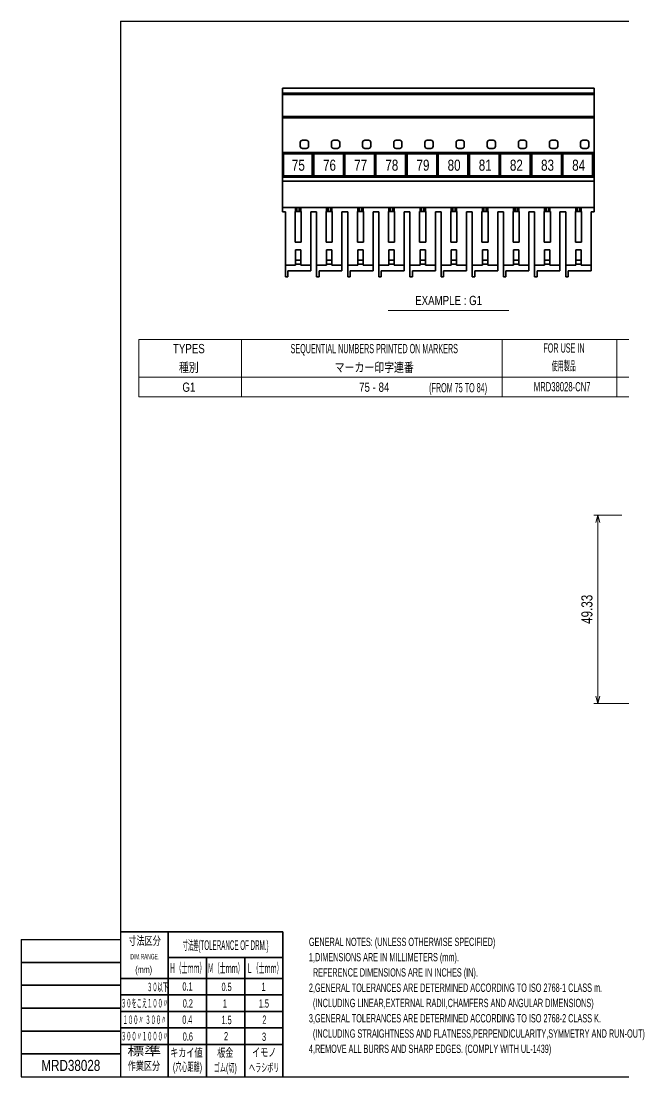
# Model space of a CAD drawing. Header units: millimetres. Extents: x 7 to 432, y 10 to 287.
# Drawn here: x 7 to 164.7, y 10.2 to 286.8 of the extents above; entities that cross this region are included whole.
import ezdxf
from ezdxf.enums import TextEntityAlignment as Align

# ---------------------------------------------------------------- set-up
doc = ezdxf.new("R2010")
doc.units = ezdxf.units.MM
for name, color, linetype in [('1', 7, 'Continuous'), ('GR01_バルーン', 7, 'Continuous'), ('図面枠D8M', 7, 'Continuous')]:
    doc.layers.add(name, color=color, linetype=linetype)
doc.styles.add('HG丸ｺﾞｼｯｸM-PRO', font='')
doc.styles.get('HG丸ｺﾞｼｯｸM-PRO').set_extended_font_data('HG丸ｺﾞｼｯｸM-PRO')

# ---------------------------------------------------------------- blocks, each defined once
blk = doc.blocks.new('BLKF024')
at = {"layer": '図面枠D8M', "color": 4, "linetype": 'Continuous', "lineweight": 13}
for p, q in [((345.506831, 48.999879), (346.3333, 49.826349)), ((345.58776, 49.22223), (346.312102, 49.946572)), ((345.668689, 49.44458), (346.290903, 50.066794)), ((345.749617, 49.66693), (346.269705, 50.187017)), ((345.830546, 49.88928), (346.248506, 50.30724)), ((345.911475, 50.111631), (346.227307, 50.427463)), ((345.992404, 50.333981), (346.206109, 50.547686)), ((346.073333, 50.556331), (346.18491, 50.667909)), ((346.154262, 50.778681), (346.163712, 50.788131)), ((344.157871, 45.246757), (346.693675, 47.782561)), ((344.211969, 45.442276), (346.672477, 47.902784)), ((344.292898, 45.664626), (346.651278, 48.023006)), ((344.299292, 45.246757), (346.714874, 47.662338)), ((344.373827, 45.886976), (346.63008, 48.143229)), ((344.440714, 45.246757), (346.736072, 47.542115)), ((344.454756, 46.109327), (346.608881, 48.263452)), ((344.535684, 46.331677), (346.587682, 48.383675)), ((344.582135, 45.246757), (346.757271, 47.421892)), ((344.616613, 46.554027), (346.566484, 48.503898)), ((344.697542, 46.776377), (346.545285, 48.624121)), ((344.723556, 45.246757), (346.778469, 47.301669)), ((344.778471, 46.998727), (346.524087, 48.744343)), ((344.8594, 47.221078), (346.502888, 48.864566)), ((344.864978, 45.246757), (346.799668, 47.181447)), ((344.940329, 47.443428), (346.48169, 48.984789)), ((345.006399, 45.246757), (346.820866, 47.061224)), ((345.021258, 47.665778), (346.460491, 49.105012)), ((345.102186, 47.888128), (346.439293, 49.225235)), ((345.183115, 48.110479), (346.418094, 49.345457)), ((345.264044, 48.332829), (346.396896, 49.46568)), ((345.344973, 48.555179), (346.375697, 49.585903)), ((345.425902, 48.777529), (346.354499, 49.706126)), ((345.147821, 45.246757), (346.842065, 46.941001)), ((345.289242, 45.246757), (346.863263, 46.820778)), ((345.430663, 45.246757), (346.884462, 46.700555)), ((345.572085, 45.246757), (346.90566, 46.580332)), ((345.713506, 45.246757), (346.926859, 46.46011)), ((345.854927, 45.246757), (346.948057, 46.339887)), ((345.996349, 45.246757), (346.969256, 46.219664)), ((346.13777, 45.246757), (346.990455, 46.099441)), ((346.279191, 45.246757), (347.011653, 45.979218)), ((346.420613, 45.246757), (347.032852, 45.858995)), ((346.562034, 45.246757), (347.05405, 45.738773)), ((346.703455, 45.246757), (347.075249, 45.61855)), ((346.844877, 45.246757), (347.096447, 45.498327)), ((346.986298, 45.246757), (347.117646, 45.378104)), ((347.12772, 45.246757), (347.138844, 45.257881))]:
    blk.add_line(p, q, dxfattribs=at)
blk = doc.blocks.new('BLKF023')
at = {"layer": '図面枠D8M', "color": 2, "linetype": 'Continuous', "lineweight": 25}
for p, q in [((33, 286.75), (413, 286.75)), ((33, 286.75), (33, 10.25)), ((413, 286.75), (413, 10.25)), ((7, 46.25), (7, 10.25)), ((7, 46.25), (33, 46.25)), ((7, 10.25), (413, 10.25))]:
    blk.add_line(p, q, dxfattribs=at)
at = {"layer": '図面枠D8M', "color": 4, "linetype": 'Continuous', "lineweight": 13}
for p, q in [((413, 269.75), (411, 269.75)), ((413, 262.75), (411, 262.75)), ((413, 255.75), (411, 255.75)), ((413, 248.75), (411, 248.75)), ((413, 241.75), (411, 241.75)), ((413, 234.75), (411, 234.75)), ((413, 227.75), (411, 227.75)), ((413, 220.75), (411, 220.75)), ((413, 213.75), (411, 213.75)), ((413, 206.75), (411, 206.75)), ((413, 199.75), (411, 199.75)), ((413, 192.75), (411, 192.75)), ((413, 185.75), (411, 185.75)), ((413, 178.75), (411, 178.75)), ((413, 171.75), (411, 171.75)), ((413, 164.75), (411, 164.75)), ((413, 157.75), (411, 157.75)), ((413, 150.75), (411, 150.75)), ((413, 143.75), (411, 143.75)), ((413, 136.75), (411, 136.75)), ((411, 129.75), (413, 129.75))]:
    blk.add_line(p, q, dxfattribs=at)
at = {"layer": '図面枠D8M', "color": 3, "linetype": 'Continuous', "lineweight": 35}
for p, q in [((413, 111.25), (411, 111.25)), ((413, 106.25), (411, 106.25)), ((413, 101.25), (411, 101.25)), ((413, 96.25), (411, 96.25)), ((413, 91.25), (411, 91.25)), ((413, 86.25), (411, 86.25)), ((413, 81.25), (411, 81.25)), ((277, 76.25), (413, 76.25)), ((277, 76.25), (277, 10.25)), ((290, 76.25), (290, 56.25)), ((310, 76.25), (310, 56.25)), ((393, 76.25), (393, 56.25)), ((403, 76.25), (403, 56.25)), ((277, 71.25), (413, 71.25)), ((277, 66.25), (413, 66.25)), ((277, 61.25), (413, 61.25)), ((277, 56.25), (413, 56.25)), ((309, 56.25), (309, 25.25)), ((341, 56.25), (341, 10.25)), ((346.84, 52.65), (347.23, 53.75)), ((348.14, 45.25), (346.84, 52.65)), ((347.23, 53.75), (349.64, 53.75)), ((351.14, 45.25), (349.64, 53.75)), ((351.18, 53.75), (350.82, 52.76)), ((352.14, 45.25), (350.82, 52.76)), ((351.18, 53.75), (353.64, 53.75)), ((355.14, 45.25), (353.64, 53.75)), ((293, 52.17), (293, 47.48)), ((344.14, 45.25), (346.16, 50.8)), ((347.14, 45.25), (346.16, 50.8)), ((33, 48.25), (75.5, 48.25)), ((45.5, 48.25), (45.5, 10.25)), ((75.5, 48.25), (75.5, 10.25)), ((277, 46.25), (341, 46.25)), ((344.14, 45.25), (347.14, 45.25)), ((348.14, 45.25), (351.14, 45.25)), ((352.14, 45.25), (355.14, 45.25)), ((45.5, 41.55), (75.5, 41.55)), ((55.5, 41.55), (55.5, 10.25)), ((65.5, 41.55), (65.5, 10.25)), ((341, 42.25), (413, 42.25)), ((7, 40.25), (33, 40.25)), ((33, 36.05), (75.5, 36.05)), ((277, 36.25), (341, 36.25)), ((7, 34.25), (33, 34.25)), ((341, 33.25), (413, 33.25)), ((33, 31.72), (75.5, 31.72)), ((309, 30.75), (341, 30.75)), ((7, 28.25), (33, 28.25)), ((33, 27.4), (75.5, 27.4)), ((277, 25.25), (413, 25.25)), ((7, 22.25), (33, 22.25)), ((33, 23.07), (75.5, 23.07)), ((33, 18.75), (75.5, 18.75)), ((33, 16.25), (7, 16.25))]:
    blk.add_line(p, q, dxfattribs=at)
at = {"layer": '図面枠D8M', "color": 4, "linetype": 'Continuous', "lineweight": 13}
blk.add_blockref('BLKF024', (0, 0), dxfattribs=at)
at = {"layer": '図面枠D8M', "color": 4, "linetype": 'Continuous', "lineweight": 13, "style": 'HG丸ｺﾞｼｯｸM-PRO'}
for s, height, width, p in [('記号SYM.', 2.182, 0.69227, (284.03, 58.74)), ('日付 DATE', 2.182, 0.692507, (299.87, 58.83)), ('変更  REVISIONS', 2.5455, 0.887352, (354.85, 58.97)), ('変更者', 2.545, 0.887717, (398, 58.75)), ('承認者', 2.545, 0.887717, (408, 58.75)), ('調査 CHECKED', 2.182, 0.863174, (322.34, 53.92)), ('承認 APPROVED', 2.1818, 0.863151, (291.21, 53.79)), ('寸法差(TOLERANCE OF DRM.)', 2.5455, 0.382528, (60.52, 44.75)), ('設計 DESIGNED', 2.1818, 0.862613, (291.61, 43.76)), ('製図 DRAWN', 2.182, 0.863099, (319.7, 43.9)), ('DIM.RANGE.', 1.455, 0.522543, (39.35, 41.74)), ('名称 TITLE', 2.182, 0.862489, (352.13, 40.11)), ('Ｈ（士ｍｍ）', 2.545, 0.439786, (50.53, 38.76)), ('Ｍ（士ｍｍ）', 2.545, 0.439786, (60.52, 38.71)), ('Ｌ（士ｍｍ）', 2.545, 0.439786, (70.7, 38.71)), ('３０以下', 2.182, 0.44793, (42.7, 33.77)), ('0.1', 2.182, 0.522424, (50.53, 33.92)), ('0.5', 2.182, 0.522424, (60.76, 33.82)), ('1', 2.18, 0.521199, (70.42, 33.82)), ('尺度 SCALE', 2.182, 0.862581, (287.78, 33.74)), ('日付 DATE', 1.818, 0.618255, (315.88, 33.34)), ('３０をこえ１００〃', 2.182, 0.44793, (39.29, 29.52)), ('0.2', 2.182, 0.522424, (50.62, 29.48)), ('1', 2.18, 0.521199, (60.33, 29.48)), ('1.5', 2.182, 0.522424, (70.52, 29.48)), ('質量 WEIGHT', 1.818, 0.618812, (317.46, 27.8)), ('１００〃 ３００〃', 2.182, 0.448161, (39.29, 25.18)), ('0.4', 2.182, 0.522424, (50.48, 25.24)), ('1.5', 2.182, 0.522424, (60.76, 25.15)), ('2', 2.18, 0.521199, (70.66, 25.24)), ('製番 PRD.NO.', 2.182, 0.863299, (290.29, 22.66)), ('図番 DRG.NO.', 2.182, 0.863083, (354.56, 22.56)), ('３００〃１０００〃', 2.182, 0.44793, (39.29, 20.89)), ('0.6', 2.182, 0.522424, (50.62, 20.81)), ('2', 2.18, 0.521199, (60.62, 20.9)), ('3', 2.18, 0.521199, (70.56, 20.76)), ('キカイ値', 2.182, 0.692256, (50.24, 16.58)), ('板金', 2.182, 0.692256, (60.43, 16.58)), ('イモノ', 2.182, 0.692256, (70.61, 16.67))]:
    blk.add_text(s, height=height, dxfattribs=dict(at, width=width)).set_placement(p, align=Align.MIDDLE_CENTER)
at = {"layer": '図面枠D8M', "color": 2, "linetype": 'Continuous', "lineweight": 25, "style": 'HG丸ｺﾞｼｯｸM-PRO', "width": 1.206081}
blk.add_text('森尾電機株式会社', height=4, dxfattribs=at).set_placement((384.72, 51.68), align=Align.MIDDLE_CENTER)
at = {"layer": '図面枠D8M', "color": 4, "linetype": 'Continuous', "lineweight": 13, "style": 'HG丸ｺﾞｼｯｸM-PRO'}
for s, height, width, p in [('寸法区分', 2.182, 0.692256, (39.31, 44.15)), ('(mm)', 1.818, 0.619256, (39.07, 36.89)), ('標準', 2.182, 1.489301, (39.21, 15.25)), ('作業区分', 2.182, 0.692256, (39.12, 11.35)), ('(穴心距離)', 2.182, 0.521231, (50.53, 11.11)), ('ゴム(切)', 2.182, 0.521232, (60.43, 10.92)), ('ヘラシボリ', 2.182, 0.521228, (70.61, 10.92))]:
    blk.add_text(s, height=height, dxfattribs=dict(at, width=width)).set_placement(p, align=Align.BOTTOM_CENTER)
at = {"layer": '図面枠D8M', "color": 3, "linetype": 'Continuous', "lineweight": 35, "style": 'HG丸ｺﾞｼｯｸM-PRO', "width": 0.652197}
blk.add_text('MORIO DENKI CO., LTD.', height=2.9091, dxfattribs=at).set_placement((385.38, 45.61), align=Align.MIDDLE_CENTER)
blk = doc.blocks.new('BLKF052')
at = {"layer": '1', "color": 7, "linetype": 'Continuous', "lineweight": 35}
for p, q in [((127.58, 236.92), (128.08, 236.92)), ((127.58, 236.92), (127.58, 228.82)), ((128.68, 236.92), (128.08, 236.92)), ((128.68, 236.92), (129.18, 236.92)), ((129.18, 228.82), (129.18, 236.92)), ((128.08, 228.82), (127.58, 228.82)), ((128.68, 228.82), (128.08, 228.82)), ((129.18, 228.82), (128.68, 228.82))]:
    blk.add_line(p, q, dxfattribs=at)
blk = doc.blocks.new('BLKF053')
at = {"layer": '1', "color": 7, "linetype": 'Continuous', "lineweight": 35}
for p, q in [((119.43, 236.92), (119.43, 228.82)), ((119.43, 236.92), (119.93, 236.92)), ((119.93, 236.92), (120.53, 236.92)), ((120.53, 236.92), (121.03, 236.92)), ((121.03, 228.82), (121.03, 236.92)), ((119.93, 228.82), (119.43, 228.82)), ((120.53, 228.82), (119.93, 228.82)), ((121.03, 228.82), (120.53, 228.82))]:
    blk.add_line(p, q, dxfattribs=at)
blk = doc.blocks.new('BLKF054')
at = {"layer": '1', "color": 7, "linetype": 'Continuous', "lineweight": 35}
for p, q in [((78.68, 236.92), (79.18, 236.92)), ((78.68, 236.92), (78.68, 228.82)), ((79.18, 236.92), (79.78, 236.92)), ((79.78, 236.92), (80.28, 236.92)), ((80.28, 228.82), (80.28, 236.92)), ((79.18, 228.82), (78.68, 228.82)), ((79.78, 228.82), (79.18, 228.82)), ((80.28, 228.82), (79.78, 228.82))]:
    blk.add_line(p, q, dxfattribs=at)
blk = doc.blocks.new('BLKF055')
at = {"layer": '1', "color": 7, "linetype": 'Continuous', "lineweight": 35}
for p, q in [((111.28, 236.92), (111.78, 236.92)), ((111.28, 236.92), (111.28, 228.82)), ((112.38, 236.92), (111.78, 236.92)), ((112.38, 236.92), (112.88, 236.92)), ((112.88, 228.82), (112.88, 236.92)), ((111.78, 228.82), (111.28, 228.82)), ((112.38, 228.82), (111.78, 228.82)), ((112.88, 228.82), (112.38, 228.82))]:
    blk.add_line(p, q, dxfattribs=at)
blk = doc.blocks.new('BLKF056')
at = {"layer": '1', "color": 7, "linetype": 'Continuous', "lineweight": 35}
for p, q in [((86.83, 236.92), (86.83, 228.82)), ((86.83, 236.92), (87.33, 236.92)), ((87.93, 236.92), (87.33, 236.92)), ((87.93, 236.92), (88.43, 236.92)), ((88.43, 228.82), (88.43, 236.92)), ((87.33, 228.82), (86.83, 228.82)), ((87.93, 228.82), (87.33, 228.82)), ((88.43, 228.82), (87.93, 228.82))]:
    blk.add_line(p, q, dxfattribs=at)
blk = doc.blocks.new('BLKF057')
at = {"layer": '1', "color": 7, "linetype": 'Continuous', "lineweight": 35}
for p, q in [((94.98, 236.92), (94.98, 228.82)), ((94.98, 236.92), (95.48, 236.92)), ((96.08, 236.92), (95.48, 236.92)), ((96.08, 236.92), (96.58, 236.92)), ((96.58, 228.82), (96.58, 236.92)), ((95.48, 228.82), (94.98, 228.82)), ((96.08, 228.82), (95.48, 228.82)), ((96.58, 228.82), (96.08, 228.82))]:
    blk.add_line(p, q, dxfattribs=at)
blk = doc.blocks.new('BLKF058')
at = {"layer": '1', "color": 7, "linetype": 'Continuous', "lineweight": 35}
for p, q in [((103.13, 236.92), (103.13, 228.82)), ((103.13, 236.92), (103.63, 236.92)), ((104.23, 236.92), (103.63, 236.92)), ((104.23, 236.92), (104.73, 236.92)), ((104.73, 228.82), (104.73, 236.92)), ((103.63, 228.82), (103.13, 228.82)), ((104.23, 228.82), (103.63, 228.82)), ((104.73, 228.82), (104.23, 228.82))]:
    blk.add_line(p, q, dxfattribs=at)
blk = doc.blocks.new('BLKF059')
at = {"layer": '1', "color": 7, "linetype": 'Continuous', "lineweight": 35}
for p, q in [((152.03, 236.92), (152.53, 236.92)), ((152.03, 236.92), (152.03, 228.82)), ((153.13, 236.92), (152.53, 236.92)), ((153.13, 236.92), (153.63, 236.92)), ((153.63, 228.82), (153.63, 236.92)), ((152.53, 228.82), (152.03, 228.82)), ((153.13, 228.82), (152.53, 228.82)), ((153.63, 228.82), (153.13, 228.82))]:
    blk.add_line(p, q, dxfattribs=at)
blk = doc.blocks.new('BLKF060')
at = {"layer": '1', "color": 7, "linetype": 'Continuous', "lineweight": 35}
for p, q in [((135.73, 236.92), (136.23, 236.92)), ((135.73, 236.92), (135.73, 228.82)), ((136.23, 236.92), (136.83, 236.92)), ((136.83, 236.92), (137.33, 236.92)), ((137.33, 228.82), (137.33, 236.92)), ((136.23, 228.82), (135.73, 228.82)), ((136.83, 228.82), (136.23, 228.82)), ((137.33, 228.82), (136.83, 228.82))]:
    blk.add_line(p, q, dxfattribs=at)
blk = doc.blocks.new('BLKF061')
at = {"layer": '1', "color": 7, "linetype": 'Continuous', "lineweight": 35}
for p, q in [((143.88, 236.92), (144.38, 236.92)), ((143.88, 236.92), (143.88, 228.82)), ((144.38, 236.92), (144.98, 236.92)), ((144.98, 236.92), (145.48, 236.92)), ((145.48, 228.82), (145.48, 236.92)), ((144.38, 228.82), (143.88, 228.82)), ((144.98, 228.82), (144.38, 228.82)), ((145.48, 228.82), (144.98, 228.82))]:
    blk.add_line(p, q, dxfattribs=at)
blk = doc.blocks.new('BLKF062')
at = {"layer": '1', "color": 7, "linetype": 'Continuous', "lineweight": 35}
for p, q in [((75.4, 267.92), (75.4, 269.15)), ((75.4, 269.15), (156.9, 269.15)), ((156.9, 269.15), (156.9, 267.92)), ((75.4, 267.92), (156.9, 267.92)), ((75.4, 267.55), (75.4, 267.92)), ((75.4, 267.55), (156.9, 267.55)), ((75.4, 261.81), (75.4, 267.55)), ((156.9, 267.92), (156.9, 267.55)), ((156.9, 267.55), (156.9, 261.81)), ((75.4, 261.81), (156.9, 261.81)), ((75.4, 261.45), (75.4, 261.81)), ((75.4, 261.45), (156.9, 261.45)), ((75.4, 252.3), (75.4, 261.45)), ((156.9, 261.81), (156.9, 261.45)), ((156.9, 261.45), (156.9, 254.05)), ((80.05, 254.95), (80.05, 254)), ((81.6, 255.55), (80.65, 255.55)), ((82.2, 254), (82.2, 254.95)), ((88.2, 254.95), (88.2, 254)), ((89.75, 255.55), (88.8, 255.55)), ((90.35, 254), (90.35, 254.95)), ((96.35, 254.95), (96.35, 254)), ((97.9, 255.55), (96.95, 255.55)), ((98.5, 254), (98.5, 254.95)), ((104.5, 254.95), (104.5, 254)), ((106.05, 255.55), (105.1, 255.55)), ((106.65, 254), (106.65, 254.95)), ((112.65, 254.95), (112.65, 254)), ((114.2, 255.55), (113.25, 255.55)), ((114.8, 254), (114.8, 254.95)), ((120.8, 254.95), (120.8, 254)), ((122.35, 255.55), (121.4, 255.55)), ((122.95, 254), (122.95, 254.95)), ((128.95, 254.95), (128.95, 254)), ((130.5, 255.55), (129.55, 255.55)), ((131.1, 254), (131.1, 254.95)), ((137.1, 254.95), (137.1, 254)), ((138.65, 255.55), (137.7, 255.55)), ((139.25, 254), (139.25, 254.95)), ((145.25, 254.95), (145.25, 254)), ((146.8, 255.55), (145.85, 255.55)), ((147.4, 254), (147.4, 254.95)), ((153.4, 254.95), (153.4, 254)), ((154.95, 255.55), (154, 255.55)), ((155.55, 254), (155.55, 254.95)), ((75.4, 252.3), (156.9, 252.3)), ((75.4, 251.99), (75.4, 252.3)), ((75.4, 246.21), (75.4, 251.99)), ((75.69, 251.99), (83.16, 251.99)), ((80.65, 253.4), (81.6, 253.4)), ((83.55, 251.99), (91.31, 251.99)), ((88.8, 253.4), (89.75, 253.4)), ((91.7, 251.99), (99.46, 251.99)), ((96.95, 253.4), (97.9, 253.4)), ((99.85, 251.99), (107.61, 251.99)), ((105.1, 253.4), (106.05, 253.4)), ((108, 251.99), (115.76, 251.99)), ((113.25, 253.4), (114.2, 253.4)), ((116.15, 251.99), (123.91, 251.99)), ((121.4, 253.4), (122.35, 253.4)), ((124.3, 251.99), (132.06, 251.99)), ((129.55, 253.4), (130.5, 253.4)), ((132.45, 251.99), (140.21, 251.99)), ((137.7, 253.4), (138.65, 253.4)), ((140.6, 251.99), (148.36, 251.99)), ((145.85, 253.4), (146.8, 253.4)), ((148.75, 251.99), (156.51, 251.99)), ((154, 253.4), (154.95, 253.4)), ((156.9, 253.55), (156.9, 254.05)), ((156.9, 253.55), (156.9, 253.25)), ((156.9, 253.25), (156.9, 252.75)), ((156.9, 252.75), (156.9, 252.3)), ((156.9, 252.3), (156.9, 251.99)), ((156.9, 251.99), (156.9, 246.21)), ((75.4, 245.9), (75.4, 246.21)), ((75.69, 246.21), (83.16, 246.21)), ((83.55, 246.21), (91.31, 246.21)), ((91.7, 246.21), (99.46, 246.21)), ((99.85, 246.21), (107.61, 246.21)), ((108, 246.21), (115.76, 246.21)), ((116.15, 246.21), (123.91, 246.21)), ((124.3, 246.21), (132.06, 246.21)), ((132.45, 246.21), (140.21, 246.21)), ((140.6, 246.21), (148.36, 246.21)), ((148.75, 246.21), (156.51, 246.21)), ((156.9, 246.21), (156.9, 245.9)), ((75.4, 245.9), (156.9, 245.9)), ((75.4, 244.87), (75.4, 245.9)), ((75.4, 237.92), (75.4, 244.87)), ((75.4, 244.87), (156.9, 244.87)), ((156.9, 245.9), (156.9, 244.87)), ((156.9, 244.87), (156.9, 237.92)), ((75.4, 236.82), (75.4, 237.92)), ((75.4, 237.92), (78.78, 237.92)), ((78.78, 237.92), (79.18, 237.92)), ((78.78, 236.92), (78.78, 237.92)), ((79.18, 237.92), (79.78, 237.92)), ((79.18, 237.92), (79.18, 236.92)), ((79.78, 236.92), (79.78, 237.92)), ((79.78, 237.92), (80.18, 237.92)), ((80.18, 237.92), (80.18, 236.92)), ((80.18, 237.92), (86.93, 237.92)), ((86.93, 237.92), (87.33, 237.92)), ((86.93, 236.92), (86.93, 237.92)), ((87.33, 237.92), (87.93, 237.92)), ((87.33, 236.92), (87.33, 237.92)), ((87.93, 237.92), (87.93, 236.92)), ((87.93, 237.92), (88.33, 237.92)), ((88.33, 237.92), (95.08, 237.92)), ((88.33, 237.92), (88.33, 236.92)), ((95.08, 237.92), (95.48, 237.92)), ((95.08, 236.92), (95.08, 237.92)), ((95.48, 237.92), (96.08, 237.92)), ((95.48, 236.92), (95.48, 237.92)), ((96.08, 237.92), (96.48, 237.92)), ((96.08, 237.92), (96.08, 236.92)), ((96.48, 237.92), (96.48, 236.92)), ((96.48, 237.92), (103.23, 237.92)), ((103.23, 237.92), (103.63, 237.92)), ((103.23, 236.92), (103.23, 237.92)), ((103.63, 237.92), (104.23, 237.92)), ((103.63, 236.92), (103.63, 237.92)), ((104.23, 237.92), (104.63, 237.92)), ((104.23, 237.92), (104.23, 236.92)), ((104.63, 237.92), (111.38, 237.92)), ((104.63, 237.92), (104.63, 236.92)), ((111.38, 236.92), (111.38, 237.92)), ((111.38, 237.92), (111.78, 237.92)), ((111.78, 237.92), (111.78, 236.92)), ((111.78, 237.92), (112.38, 237.92)), ((112.38, 237.92), (112.78, 237.92)), ((112.38, 236.92), (112.38, 237.92)), ((112.78, 237.92), (119.53, 237.92)), ((112.78, 237.92), (112.78, 236.92)), ((119.53, 237.92), (119.93, 237.92)), ((119.53, 236.92), (119.53, 237.92)), ((119.93, 237.92), (120.53, 237.92)), ((119.93, 236.92), (119.93, 237.92)), ((120.53, 237.92), (120.93, 237.92)), ((120.53, 236.92), (120.53, 237.92)), ((120.93, 237.92), (127.68, 237.92)), ((120.93, 237.92), (120.93, 236.92)), ((127.68, 236.92), (127.68, 237.92)), ((127.68, 237.92), (128.08, 237.92)), ((128.08, 236.92), (128.08, 237.92)), ((128.08, 237.92), (128.68, 237.92)), ((128.68, 237.92), (129.08, 237.92)), ((128.68, 236.92), (128.68, 237.92)), ((129.08, 237.92), (135.83, 237.92)), ((129.08, 237.92), (129.08, 236.92)), ((135.83, 236.92), (135.83, 237.92)), ((135.83, 237.92), (136.23, 237.92)), ((136.23, 237.92), (136.23, 236.92)), ((136.23, 237.92), (136.83, 237.92)), ((136.83, 237.92), (137.23, 237.92)), ((136.83, 237.92), (136.83, 236.92)), ((137.23, 237.92), (143.98, 237.92)), ((137.23, 237.92), (137.23, 236.92)), ((143.98, 237.92), (144.38, 237.92)), ((143.98, 236.92), (143.98, 237.92)), ((144.38, 237.92), (144.98, 237.92)), ((144.38, 236.92), (144.38, 237.92)), ((144.98, 237.92), (145.38, 237.92)), ((144.98, 237.92), (144.98, 236.92)), ((145.38, 237.92), (152.13, 237.92)), ((145.38, 237.92), (145.38, 236.92)), ((152.13, 236.92), (152.13, 237.92)), ((152.13, 237.92), (152.53, 237.92)), ((152.53, 237.92), (153.13, 237.92)), ((152.53, 237.92), (152.53, 236.92)), ((153.13, 237.92), (153.53, 237.92)), ((153.13, 236.92), (153.13, 237.92)), ((153.53, 237.92), (156.9, 237.92)), ((153.53, 237.92), (153.53, 236.92)), ((156.9, 237.92), (156.9, 236.82)), ((76.15, 236.82), (75.4, 236.82)), ((76.15, 222.82), (76.15, 236.82)), ((79.18, 236.92), (79.78, 236.92)), ((84.3, 236.82), (82.8, 236.82)), ((82.8, 236.82), (82.8, 222.82)), ((84.3, 222.82), (84.3, 236.82)), ((87.93, 236.92), (87.33, 236.92)), ((92.45, 236.82), (90.95, 236.82)), ((90.95, 236.82), (90.95, 222.82)), ((92.45, 222.82), (92.45, 236.82)), ((96.08, 236.92), (95.48, 236.92)), ((100.6, 236.82), (99.1, 236.82)), ((99.1, 236.82), (99.1, 222.82)), ((100.6, 222.82), (100.6, 236.82)), ((104.23, 236.92), (103.63, 236.92)), ((108.75, 236.82), (107.25, 236.82)), ((107.25, 236.82), (107.25, 222.82)), ((108.75, 222.82), (108.75, 236.82)), ((112.38, 236.92), (111.78, 236.92)), ((116.9, 236.82), (115.4, 236.82)), ((115.4, 236.82), (115.4, 222.82)), ((116.9, 222.82), (116.9, 236.82)), ((119.93, 236.92), (120.53, 236.92)), ((125.05, 236.82), (123.55, 236.82)), ((123.55, 236.82), (123.55, 222.82)), ((125.05, 222.82), (125.05, 236.82)), ((128.68, 236.92), (128.08, 236.92)), ((133.2, 236.82), (131.7, 236.82)), ((131.7, 236.82), (131.7, 222.82)), ((133.2, 222.82), (133.2, 236.82)), ((136.23, 236.92), (136.83, 236.92)), ((141.35, 236.82), (139.85, 236.82)), ((139.85, 236.82), (139.85, 222.82)), ((141.35, 222.82), (141.35, 236.82)), ((144.38, 236.92), (144.98, 236.92)), ((149.5, 236.82), (148, 236.82)), ((148, 236.82), (148, 222.82)), ((149.5, 222.82), (149.5, 236.82)), ((153.13, 236.92), (152.53, 236.92)), ((156.9, 236.82), (156.15, 236.82)), ((156.15, 236.82), (156.15, 222.82)), ((78.78, 224.16), (78.78, 226.89)), ((80.18, 226.89), (78.78, 226.89)), ((79.78, 228.82), (79.18, 228.82)), ((80.18, 224.16), (80.18, 226.89)), ((88.33, 226.89), (86.93, 226.89)), ((86.93, 224.16), (86.93, 226.89)), ((87.93, 228.82), (87.33, 228.82)), ((88.33, 224.16), (88.33, 226.89)), ((96.48, 226.89), (95.08, 226.89)), ((95.08, 224.16), (95.08, 226.89)), ((96.08, 228.82), (95.48, 228.82)), ((96.48, 224.16), (96.48, 226.89)), ((104.63, 226.89), (103.23, 226.89)), ((103.23, 224.16), (103.23, 226.89)), ((104.23, 228.82), (103.63, 228.82)), ((104.63, 224.16), (104.63, 226.89)), ((112.78, 226.89), (111.38, 226.89)), ((111.38, 224.16), (111.38, 226.89)), ((112.38, 228.82), (111.78, 228.82)), ((112.78, 224.16), (112.78, 226.89)), ((120.93, 226.89), (119.53, 226.89)), ((119.53, 224.16), (119.53, 226.89)), ((120.53, 228.82), (119.93, 228.82)), ((120.93, 224.16), (120.93, 226.89)), ((129.08, 226.89), (127.68, 226.89)), ((127.68, 224.16), (127.68, 226.89)), ((128.68, 228.82), (128.08, 228.82)), ((129.08, 224.16), (129.08, 226.89)), ((135.83, 224.16), (135.83, 226.89)), ((137.23, 226.89), (135.83, 226.89)), ((136.83, 228.82), (136.23, 228.82)), ((137.23, 224.16), (137.23, 226.89)), ((143.98, 224.16), (143.98, 226.89)), ((145.38, 226.89), (143.98, 226.89)), ((144.98, 228.82), (144.38, 228.82)), ((145.38, 224.16), (145.38, 226.89)), ((152.13, 224.16), (152.13, 226.89)), ((153.53, 226.89), (152.13, 226.89)), ((153.13, 228.82), (152.53, 228.82)), ((153.53, 224.16), (153.53, 226.89)), ((78.78, 224.16), (78.78, 223.09)), ((80.18, 224.16), (80.18, 223.09)), ((86.93, 224.16), (86.93, 223.09)), ((88.33, 224.16), (88.33, 223.09)), ((95.08, 224.16), (95.08, 223.09)), ((96.48, 224.16), (96.48, 223.09)), ((103.23, 224.16), (103.23, 223.09)), ((104.63, 224.16), (104.63, 223.09)), ((111.38, 224.16), (111.38, 223.09)), ((112.78, 224.16), (112.78, 223.09)), ((119.53, 224.16), (119.53, 223.09)), ((120.93, 224.16), (120.93, 223.09)), ((127.68, 224.16), (127.68, 223.09)), ((129.08, 224.16), (129.08, 223.09)), ((135.83, 224.16), (135.83, 223.09)), ((137.23, 224.16), (137.23, 223.09)), ((143.98, 224.16), (143.98, 223.09)), ((145.38, 224.16), (145.38, 223.09)), ((152.13, 224.16), (152.13, 223.09)), ((153.53, 224.16), (153.53, 223.09)), ((76.15, 219.82), (76.15, 222.82)), ((76.15, 222.82), (78.78, 222.82)), ((76.8, 221.32), (76.8, 219.82)), ((76.8, 221.32), (82.8, 221.32)), ((78.78, 222.82), (78.78, 223.09)), ((80.18, 222.82), (80.18, 223.09)), ((80.18, 222.82), (82.8, 222.82)), ((82.8, 222.82), (82.8, 221.32)), ((84.3, 219.82), (84.3, 222.82)), ((84.3, 222.82), (86.93, 222.82)), ((84.95, 221.32), (84.95, 219.82)), ((84.95, 221.32), (90.95, 221.32)), ((86.93, 222.82), (86.93, 223.09)), ((88.33, 222.82), (88.33, 223.09)), ((88.33, 222.82), (90.95, 222.82)), ((90.95, 222.82), (90.95, 221.32)), ((92.45, 219.82), (92.45, 222.82)), ((92.45, 222.82), (95.08, 222.82)), ((93.1, 221.32), (93.1, 219.82)), ((93.1, 221.32), (99.1, 221.32)), ((95.08, 222.82), (95.08, 223.09)), ((96.48, 222.82), (96.48, 223.09)), ((96.48, 222.82), (99.1, 222.82)), ((99.1, 222.82), (99.1, 221.32)), ((100.6, 219.82), (100.6, 222.82)), ((100.6, 222.82), (103.23, 222.82)), ((101.25, 221.32), (101.25, 219.82)), ((101.25, 221.32), (107.25, 221.32)), ((103.23, 222.82), (103.23, 223.09)), ((104.63, 222.82), (104.63, 223.09)), ((104.63, 222.82), (107.25, 222.82)), ((107.25, 222.82), (107.25, 221.32)), ((108.75, 219.82), (108.75, 222.82)), ((108.75, 222.82), (111.38, 222.82)), ((109.4, 221.32), (109.4, 219.82)), ((109.4, 221.32), (115.4, 221.32)), ((111.38, 222.82), (111.38, 223.09)), ((112.78, 222.82), (112.78, 223.09)), ((112.78, 222.82), (115.4, 222.82)), ((115.4, 222.82), (115.4, 221.32)), ((116.9, 219.82), (116.9, 222.82)), ((116.9, 222.82), (119.53, 222.82)), ((117.55, 221.32), (117.55, 219.82)), ((117.55, 221.32), (123.55, 221.32)), ((119.53, 222.82), (119.53, 223.09)), ((120.93, 222.82), (120.93, 223.09)), ((120.93, 222.82), (123.55, 222.82)), ((123.55, 222.82), (123.55, 221.32)), ((125.05, 219.82), (125.05, 222.82)), ((125.05, 222.82), (127.68, 222.82)), ((125.7, 221.32), (125.7, 219.82)), ((125.7, 221.32), (131.7, 221.32)), ((127.68, 222.82), (127.68, 223.09)), ((129.08, 222.82), (129.08, 223.09)), ((129.08, 222.82), (131.7, 222.82)), ((131.7, 222.82), (131.7, 221.32)), ((133.2, 222.82), (135.83, 222.82)), ((133.2, 219.82), (133.2, 222.82)), ((133.85, 221.32), (133.85, 219.82)), ((133.85, 221.32), (139.85, 221.32)), ((135.83, 222.82), (135.83, 223.09)), ((137.23, 222.82), (137.23, 223.09)), ((137.23, 222.82), (139.85, 222.82)), ((139.85, 222.82), (139.85, 221.32)), ((141.35, 219.82), (141.35, 222.82)), ((141.35, 222.82), (143.98, 222.82)), ((142, 221.32), (148, 221.32)), ((142, 221.32), (142, 219.82)), ((143.98, 222.82), (143.98, 223.09)), ((145.38, 222.82), (145.38, 223.09)), ((145.38, 222.82), (148, 222.82)), ((148, 222.82), (148, 221.32)), ((149.5, 222.82), (152.13, 222.82)), ((149.5, 219.82), (149.5, 222.82)), ((150.15, 221.32), (156.15, 221.32)), ((150.15, 221.32), (150.15, 219.82)), ((152.13, 222.82), (152.13, 223.09)), ((153.53, 222.82), (153.53, 223.09)), ((153.53, 222.82), (156.15, 222.82)), ((156.15, 222.82), (156.15, 221.32)), ((76.8, 219.82), (76.15, 219.82)), ((84.95, 219.82), (84.3, 219.82)), ((93.1, 219.82), (92.45, 219.82)), ((101.25, 219.82), (100.6, 219.82)), ((109.4, 219.82), (108.75, 219.82)), ((117.55, 219.82), (116.9, 219.82)), ((125.7, 219.82), (125.05, 219.82)), ((133.85, 219.82), (133.2, 219.82)), ((142, 219.82), (141.35, 219.82)), ((150.15, 219.82), (149.5, 219.82))]:
    blk.add_line(p, q, dxfattribs=at)
at = {"layer": '1', "color": 2, "linetype": 'Continuous', "lineweight": 35}
for p, q in [((80.18, 224.16), (78.78, 224.16)), ((88.33, 224.16), (86.93, 224.16)), ((96.48, 224.16), (95.08, 224.16)), ((104.63, 224.16), (103.23, 224.16)), ((112.78, 224.16), (111.38, 224.16)), ((120.93, 224.16), (119.53, 224.16)), ((129.08, 224.16), (127.68, 224.16)), ((137.23, 224.16), (135.83, 224.16)), ((145.38, 224.16), (143.98, 224.16)), ((153.53, 224.16), (152.13, 224.16)), ((80.18, 223.09), (78.78, 223.09)), ((88.33, 223.09), (86.93, 223.09)), ((96.48, 223.09), (95.08, 223.09)), ((104.63, 223.09), (103.23, 223.09)), ((112.78, 223.09), (111.38, 223.09)), ((120.93, 223.09), (119.53, 223.09)), ((129.08, 223.09), (127.68, 223.09)), ((137.23, 223.09), (135.83, 223.09)), ((145.38, 223.09), (143.98, 223.09)), ((153.53, 223.09), (152.13, 223.09))]:
    blk.add_line(p, q, dxfattribs=at)
at = {"layer": '1', "color": 7, "linetype": 'Continuous', "lineweight": 35}
for centre, start, end in [((80.65, 254.95), 90, 180), ((81.6, 254.95), 0, 90), ((88.8, 254.95), 90, 180), ((89.75, 254.95), 0, 90), ((96.95, 254.95), 90, 180), ((97.9, 254.95), 0, 90), ((105.1, 254.95), 90, 180), ((106.05, 254.95), 0, 90), ((113.25, 254.95), 90, 180), ((114.2, 254.95), 0, 90), ((121.4, 254.95), 90, 180), ((122.35, 254.95), 0, 90), ((129.55, 254.95), 90, 180), ((130.5, 254.95), 0, 90), ((137.7, 254.95), 90, 180), ((138.65, 254.95), 0, 90), ((145.85, 254.95), 90, 180), ((146.8, 254.95), 0, 90), ((154, 254.95), 90, 180), ((154.95, 254.95), 0, 90), ((80.65, 254), 180, 270), ((81.6, 254), 270, 0), ((88.8, 254), 180, 270), ((89.75, 254), 270, 0), ((96.95, 254), 180, 270), ((97.9, 254), 270, 0), ((105.1, 254), 180, 270), ((106.05, 254), 270, 0), ((113.25, 254), 180, 270), ((114.2, 254), 270, 0), ((121.4, 254), 180, 270), ((122.35, 254), 270, 0), ((129.55, 254), 180, 270), ((130.5, 254), 270, 0), ((137.7, 254), 180, 270), ((138.65, 254), 270, 0), ((145.85, 254), 180, 270), ((146.8, 254), 270, 0), ((154, 254), 180, 270), ((154.95, 254), 270, 0)]:
    blk.add_arc(centre, 0.6, start, end, dxfattribs=at)
blk = doc.blocks.new('BLKF051')
at = {"layer": '1', "color": 7, "linetype": 'Continuous', "lineweight": 35}
for name in ['BLKF062', 'BLKF054', 'BLKF056', 'BLKF057', 'BLKF058', 'BLKF055', 'BLKF053', 'BLKF052', 'BLKF060', 'BLKF061', 'BLKF059']:
    blk.add_blockref(name, (0, 0), dxfattribs=at)
blk = doc.blocks.new('FXTIP_ARROW_S')
at = {"color": 0, "linetype": 'Continuous', "lineweight": -2}
for q in [(-1, 0), (-0.97, 0.26), (-0.97, -0.26)]:
    blk.add_line((0, 0), q, dxfattribs=at)
blk = doc.blocks.new('FXTIP_ARROW_E')
at = {"color": 0, "linetype": 'Continuous', "lineweight": -2}
for q in [(-1, 0), (-0.97, 0.26), (-0.97, -0.26)]:
    blk.add_line((0, 0), q, dxfattribs=at)

msp = doc.modelspace()

# ---------------------------------------------------------------- linework, layer by layer
at = {"layer": '1', "color": 7, "linetype": 'Continuous', "lineweight": 35}
for p, q in [((75.4, 252.3), (75.4, 245.9)), ((75.4, 245.96), (75.4, 251.74)), ((83.16, 251.33), (83.16, 252.3)), ((83.55, 252.3), (83.55, 245.9)), ((83.55, 245.96), (83.55, 251.74)), ((91.31, 245.9), (91.31, 252.3)), ((91.7, 252.3), (91.7, 245.9)), ((91.7, 245.96), (91.7, 251.74)), ((99.46, 251.33), (99.46, 252.3)), ((99.85, 252.3), (99.85, 245.9)), ((99.85, 245.96), (99.85, 251.74)), ((107.61, 245.9), (107.61, 252.3)), ((108, 252.3), (108, 245.9)), ((108, 245.96), (108, 251.74)), ((115.76, 251.33), (115.76, 252.3)), ((116.15, 252.3), (116.15, 245.9)), ((116.15, 245.96), (116.15, 251.74)), ((123.91, 245.9), (123.91, 252.3)), ((124.3, 252.3), (124.3, 245.9)), ((124.3, 245.96), (124.3, 251.74)), ((132.06, 251.33), (132.06, 252.3)), ((132.45, 252.3), (132.45, 245.9)), ((132.45, 245.96), (132.45, 251.74)), ((140.21, 245.9), (140.21, 252.3)), ((140.6, 252.3), (140.6, 245.9)), ((140.6, 245.96), (140.6, 251.74)), ((148.36, 251.33), (148.36, 252.3)), ((148.75, 252.3), (148.75, 245.9)), ((148.75, 245.96), (148.75, 251.74)), ((156.51, 245.9), (156.51, 252.3)), ((156.51, 251.58), (156.51, 251.74)), ((156.9, 251.74), (156.9, 245.96)), ((156.9, 245.96), (156.9, 251.74)), ((83.16, 245.9), (83.16, 251.33)), ((99.46, 245.9), (99.46, 251.33)), ((115.76, 245.9), (115.76, 251.33)), ((132.06, 245.9), (132.06, 251.33)), ((148.36, 245.9), (148.36, 251.33)), ((156.51, 251.58), (156.51, 251.53)), ((156.51, 251.33), (156.51, 251.53))]:
    msp.add_line(p, q, dxfattribs=at)
at = {"layer": '1', "color": 3, "linetype": 'Continuous', "lineweight": 35}
msp.add_line((75.69, 245.9), (75.69, 252.3), dxfattribs=at)
at = {"layer": 'GR01_バルーン', "color": 7, "linetype": 'Continuous', "lineweight": 13}
msp.add_line((103.05, 210.92), (134.65, 210.92), dxfattribs=at)
at = {"layer": 'GR01_バルーン', "color": 6, "linetype": 'Continuous', "lineweight": 13}
for p, q in [((164.21, 157.36), (156.87, 157.36)), ((157.87, 108.03), (157.87, 157.36)), ((170.96, 108.03), (156.87, 108.03))]:
    msp.add_line(p, q, dxfattribs=at)
at = {"layer": '図面枠D8M', "color": 3, "linetype": 'Continuous', "lineweight": 13}
for p, q in [((37.84, 203.38), (37.84, 188.38)), ((37.84, 203.38), (224.55, 203.38)), ((64.65, 188.38), (64.65, 203.38)), ((132.84, 188.38), (132.84, 203.38)), ((162.84, 188.38), (162.84, 203.38)), ((37.84, 193.51), (224.55, 193.51)), ((37.84, 188.38), (224.55, 188.38))]:
    msp.add_line(p, q, dxfattribs=at)

# ---------------------------------------------------------------- block references
at = {"layer": '1', "color": 7, "linetype": 'Continuous', "lineweight": 35}
msp.add_blockref('BLKF051', (0, 0), dxfattribs=at)
at = {"layer": 'GR01_バルーン', "color": 6, "linetype": 'Continuous', "lineweight": 13, "xscale": 2, "yscale": 2}
for name, p, rotation in [('FXTIP_ARROW_E', (157.87, 157.36), 90), ('FXTIP_ARROW_S', (157.87, 108.03), 270)]:
    msp.add_blockref(name, p, dxfattribs=dict(at, rotation=rotation))
at = {"layer": '図面枠D8M', "color": 4, "linetype": 'Continuous', "lineweight": 13}
msp.add_blockref('BLKF023', (0, 0), dxfattribs=at)

# ---------------------------------------------------------------- texts
at = {"layer": '1', "color": 2, "linetype": 'Continuous', "lineweight": 13, "style": 'HG丸ｺﾞｼｯｸM-PRO', "width": 0.784542}
for s, p in [('75', (79.54, 249.02)), ('76', (87.69, 249.02)), ('77', (95.84, 249.02)), ('78', (103.99, 249.02)), ('79', (112.14, 249.02)), ('80', (120.29, 249.02)), ('81', (128.44, 249.02)), ('82', (136.59, 249.02)), ('83', (144.74, 249.02)), ('84', (152.89, 249.02))]:
    msp.add_text(s, height=2.909, dxfattribs=at).set_placement(p, align=Align.MIDDLE_CENTER)
at = {"layer": 'GR01_バルーン', "color": 6, "linetype": 'Continuous', "lineweight": 13, "style": 'HG丸ｺﾞｼｯｸM-PRO', "width": 0.7847}
msp.add_text('49.33', height=2.909, rotation=90, dxfattribs=at).set_placement((157.37, 132.7), align=Align.BOTTOM_CENTER)
at = {"layer": '図面枠D8M', "color": 3, "linetype": 'Continuous', "lineweight": 13, "style": 'HG丸ｺﾞｼｯｸM-PRO'}
for s, height, width, p in [('EXAMPLE : G1', 2.4242, 0.78345, (118.85, 213.59)), ('TYPES', 2.424, 0.783213, (50.89, 200.99)), ('SEQUENTIAL NUMBERS PRINTED ON MARKERS', 2.4218, 0.464736, (99.4, 200.99)), ('FOR USE IN', 2.422, 0.464398, (149.04, 201.16)), ('種別', 2.424, 0.781842, (50.89, 196.08)), ('マーカー印字連番', 2.424, 0.781842, (99.4, 196.08)), ('使用製品', 2.422, 0.464219, (148.99, 196.48)), ('G1', 2.424, 0.783931, (50.89, 190.88)), ('75 - 84', 2.424, 0.784188, (99.4, 190.88)), ('(FROM 75 TO 84)', 2.4218, 0.464848, (121.34, 190.75)), ('MRD38028-CN7', 2.4218, 0.619742, (148.57, 191))]:
    msp.add_text(s, height=height, dxfattribs=dict(at, width=width)).set_placement(p, align=Align.MIDDLE_CENTER)
at = {"layer": '図面枠D8M', "color": 3, "linetype": 'Continuous', "lineweight": 35, "style": 'HG丸ｺﾞｼｯｸM-PRO'}
for s, width, p in [('GENERAL NOTES: (UNLESS OTHERWISE SPECIFIED)', 0.52211, (82.3, 46.7)), ('1,DIMENSIONS ARE IN MILLIMETERS (mm).', 0.522052, (82.3, 42.7)), ('  REFERENCE DIMENSIONS ARE IN INCHES (IN).', 0.522009, (82.3, 38.7)), ('2,GENERAL TOLERANCES ARE DETERMINED ACCORDING TO ISO 2768-1 CLASS m.', 0.522186, (82.3, 34.7)), ('  (INCLUDING LINEAR,EXTERNAL RADII,CHAMFERS AND ANGULAR DIMENSIONS)', 0.522355, (82.3, 30.7)), ('3,GENERAL TOLERANCES ARE DETERMINED ACCORDING TO ISO 2768-2 CLASS K.', 0.52223, (82.3, 26.7)), ('  (INCLUDING STRAIGHTNESS AND FLATNESS,PERPENDICULARITY,SYMMETRY AND RUN-OUT)', 0.522087, (82.3, 22.7)), ('4,REMOVE ALL BURRS AND SHARP EDGES. (COMPLY WITH UL-1439)', 0.52235, (82.3, 18.7))]:
    msp.add_text(s, height=2.1818, dxfattribs=dict(at, width=width)).set_placement(p, align=Align.TOP_LEFT)
at = {"layer": '図面枠D8M', "color": 3, "linetype": 'Continuous', "lineweight": 35, "style": 'HG丸ｺﾞｼｯｸM-PRO', "width": 0.783793}
msp.add_text('MRD38028', height=2.909, dxfattribs=at).set_placement((20, 13.25), align=Align.MIDDLE_CENTER)

doc.saveas('drawing.dxf')
